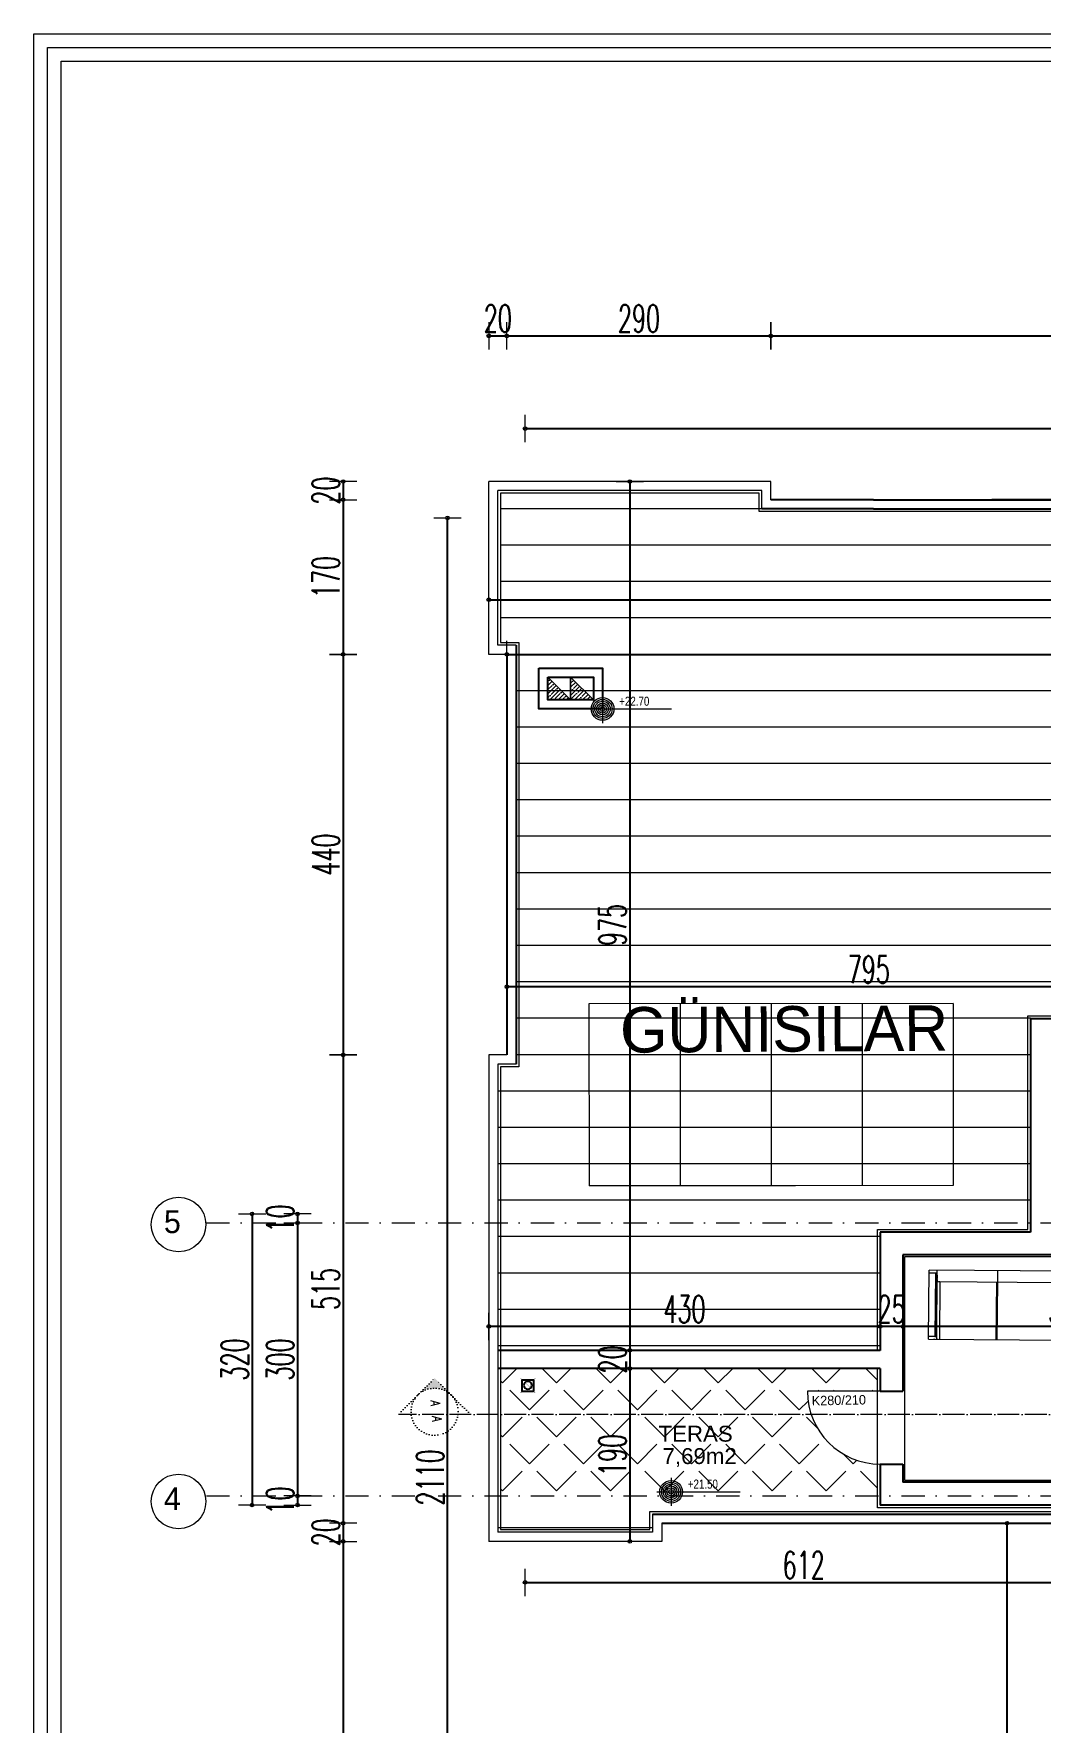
# Model space of a CAD drawing. Header units: millimetres. Extents: x -16104 to 67872, y -88009 to 12107.
# Drawn here: x 31918 to 33023, y 10251 to 12107 of the extents above; entities that cross this region are included whole.
import ezdxf
from ezdxf.enums import TextEntityAlignment as Align

# ---------------------------------------------------------------- set-up
doc = ezdxf.new("R2010")
doc.units = ezdxf.units.MM
for name, pattern in [('ACAD_ISO04W100', [30, 24, -3, 0, -3]), ('ACAD_ISO07W100', [3, 0, -3]), ('DASHDOTX2', [50.8, 25.4, -12.7, 0, -12.7])]:
    doc.linetypes.add(name, pattern=pattern)
doc.layers.get('0').update_dxf_attribs({"color": 241})
for name, color, linetype, lineweight in [('AKS', 1, 'ACAD_ISO07W100', 5), ('akslar', 144, 'Continuous', 20), ('baca', 46, 'Continuous', 5), ('bacas', 11, 'Continuous', 5), ('balkon', 6, 'Continuous', 5), ('c05', 32, 'Continuous', 13), ('duvar', 123, 'Continuous', 25), ('emsal&kolon', 1, 'Continuous', 5), ('kapı', 3, 'Continuous', 5), ('KOTLAR', 5, 'Continuous', 20), ('merdiven', 4, 'Continuous', 25), ('OLCU', 54, 'Continuous', 13), ('pencere', 5, 'Continuous', 5), ('POZ', 36, 'Continuous', 18), ('ROL_CEPHE', 1, 'Continuous', 0), ('SıVA', 40, 'Continuous', 9), ('tefriş', 30, 'Continuous', 5), ('YAZI', 22, 'Continuous', 18), ('ÖLÇÜ', 252, 'Continuous', 20)]:
    doc.layers.add(name, color=color, linetype=linetype, lineweight=lineweight)
doc.styles.add('DIM', font='Txttw.shx', dxfattribs={"width": 0.6})
doc.styles.add('DIMENSIONS', font='simplex', dxfattribs={"width": 0.8})
doc.styles.add('M2', font='stylu.ttf', dxfattribs={"height": 10})
doc.styles.add('TSIMPLEX', font='tsimplex', dxfattribs={"width": 0.8})
doc.dimstyles.new('50', dxfattribs={"dimscale": 0, "dimtxt": 30, "dimasz": 1, "dimexe": 0, "dimexo": 2, "dimgap": 4, "dimtad": 1, "dimdec": 0, "dimzin": 0, "dimdsep": 46, "dimtxsty": 'DIM', "dimblk1": 'DOT', "dimblk2": 'DOT', "dimsah": 1, "dimcen": 1.5, "dimdle": 3, "dimse1": 1, "dimse2": 1, "dimclrd": 256, "dimclre": 9, "dimclrt": 256, "dimadec": 0, "dimazin": 0, "dimtfac": 0.24, "dimtdec": 0, "dimtix": 1, "dimtmove": 2, "dimatfit": 3, "dimldrblk": 'DOT', "dimfxl": 0, "dimtolj": 1, "dimtzin": 15, "dimarcsym": 0})

# ---------------------------------------------------------------- blocks, each defined once
blk = doc.blocks.new('DOT')
for p, q in [((-2, 0), (0, 0)), ((0, 15), (0, -15)), ((2, 0), (0, 0))]:
    blk.add_line(p, q)
blk.add_circle((0, 0), 2)
blk = doc.blocks.new('*D824')
at = {"layer": 'Defpoints', "color": 0, "transparency": 16777216}
for p in [(32727.5, 11775), (34537.5, 11775), (34537.5, 11740)]:
    blk.add_point(p, dxfattribs=at)
at = {"layer": 'OLCU', "lineweight": -2, "transparency": 16777216}
blk.add_line((32728.5, 11775), (34536.5, 11775), dxfattribs=at)
at = {"layer": 'OLCU', "lineweight": -2, "transparency": 16777216, "rotation": 180}
blk.add_blockref('DOT', (32727.5, 11775), dxfattribs=at)
at = {"layer": 'OLCU', "lineweight": -2, "transparency": 16777216}
blk.add_blockref('DOT', (34537.5, 11775), dxfattribs=at)
at = {"layer": 'OLCU', "transparency": 16777216, "insert": (33632.5, 11794), "char_height": 30, "attachment_point": 5, "style": 'DIM'}
blk.add_mtext('\\A1;1810', dxfattribs=at)
blk = doc.blocks.new('*D830')
at = {"layer": 'Defpoints', "color": 0, "transparency": 16777216}
for p in [(32307.5, 10984.7), (32257.5, 10470), (32292.5, 10470)]:
    blk.add_point(p, dxfattribs=at)
at = {"layer": 'OLCU', "lineweight": -2, "transparency": 16777216}
blk.add_line((32257.5, 10983.7), (32257.5, 10471), dxfattribs=at)
for p, rotation in [((32257.5, 10984.7), 90), ((32257.5, 10470), 270)]:
    blk.add_blockref('DOT', p, dxfattribs=dict(at, rotation=rotation))
at = {"layer": 'OLCU', "transparency": 16777216, "insert": (32238.5, 10727.4), "char_height": 30, "attachment_point": 5, "rotation": 90, "style": 'DIM'}
blk.add_mtext('\\A1;515', dxfattribs=at)
blk = doc.blocks.new('*D831')
at = {"layer": 'Defpoints', "color": 0, "transparency": 16777216}
for p in [(32357.5, 10450), (32257.5, 9615.5), (32292.5, 9615.5)]:
    blk.add_point(p, dxfattribs=at)
at = {"layer": 'OLCU', "lineweight": -2, "transparency": 16777216}
blk.add_line((32257.5, 10449), (32257.5, 9616.5), dxfattribs=at)
for p, rotation in [((32257.5, 10450), 90), ((32257.5, 9615.5), 270)]:
    blk.add_blockref('DOT', p, dxfattribs=dict(at, rotation=rotation))
at = {"layer": 'OLCU', "transparency": 16777216, "insert": (32238.5, 10032.8), "char_height": 30, "attachment_point": 5, "rotation": 90, "style": 'DIM'}
blk.add_mtext('\\A1;835', dxfattribs=at)
blk = doc.blocks.new('*D832')
at = {"layer": 'Defpoints', "color": 0, "transparency": 16777216}
for p in [(32207.5, 10800), (32207.5, 10500), (32207.5, 10500)]:
    blk.add_point(p, dxfattribs=at)
at = {"layer": 'OLCU', "lineweight": -2, "transparency": 16777216}
blk.add_line((32207.5, 10799), (32207.5, 10501), dxfattribs=at)
for p, rotation in [((32207.5, 10800), 90), ((32207.5, 10500), 270)]:
    blk.add_blockref('DOT', p, dxfattribs=dict(at, rotation=rotation))
at = {"layer": 'OLCU', "transparency": 16777216, "insert": (32188.5, 10650), "char_height": 30, "attachment_point": 5, "rotation": 90, "style": 'DIM'}
blk.add_mtext('\\A1;300', dxfattribs=at)
blk = doc.blocks.new('*D833')
at = {"layer": 'Defpoints', "color": 0, "transparency": 16777216}
for p in [(32207.5, 10490), (32257.5, 10500), (32257.5, 10490)]:
    blk.add_point(p, dxfattribs=at)
at = {"layer": 'OLCU', "lineweight": -2, "transparency": 16777216}
for p, q in [((32207.5, 10501), (32207.5, 10502)), ((32207.5, 10500), (32207.5, 10490)), ((32207.5, 10489), (32207.5, 10488))]:
    blk.add_line(p, q, dxfattribs=at)
for p, rotation in [((32207.5, 10500), 270), ((32207.5, 10490), 90)]:
    blk.add_blockref('DOT', p, dxfattribs=dict(at, rotation=rotation))
at = {"layer": 'OLCU', "transparency": 16777216, "insert": (32188.5, 10495), "char_height": 30, "attachment_point": 5, "rotation": 90, "style": 'DIM'}
blk.add_mtext('\\A1;10', dxfattribs=at)
blk = doc.blocks.new('*D834')
at = {"layer": 'Defpoints', "color": 0, "transparency": 16777216}
for p in [(32192.5, 10810), (32157.5, 10490), (32192.5, 10490)]:
    blk.add_point(p, dxfattribs=at)
at = {"layer": 'OLCU', "lineweight": -2, "transparency": 16777216}
blk.add_line((32157.5, 10809), (32157.5, 10491), dxfattribs=at)
for p, rotation in [((32157.5, 10810), 90), ((32157.5, 10490), 270)]:
    blk.add_blockref('DOT', p, dxfattribs=dict(at, rotation=rotation))
at = {"layer": 'OLCU', "transparency": 16777216, "insert": (32138.5, 10650), "char_height": 30, "attachment_point": 5, "rotation": 90, "style": 'DIM'}
blk.add_mtext('\\A1;320', dxfattribs=at)
blk = doc.blocks.new('*D849')
at = {"layer": 'Defpoints', "color": 0, "transparency": 16777216}
for p in [(32357.5, 11425), (32257.5, 10984.7), (32357.5, 10984.7)]:
    blk.add_point(p, dxfattribs=at)
at = {"layer": 'OLCU', "lineweight": -2, "transparency": 16777216}
blk.add_line((32257.5, 11424), (32257.5, 10985.7), dxfattribs=at)
for p, rotation in [((32257.5, 11425), 90), ((32257.5, 10984.7), 270)]:
    blk.add_blockref('DOT', p, dxfattribs=dict(at, rotation=rotation))
at = {"layer": 'OLCU', "transparency": 16777216, "insert": (32238.5, 11204.9), "char_height": 30, "attachment_point": 5, "rotation": 90, "style": 'DIM'}
blk.add_mtext('\\A1;440', dxfattribs=at)
blk = doc.blocks.new('*D850')
at = {"layer": 'Defpoints', "color": 0, "transparency": 16777216}
for p in [(32357.5, 11595), (32257.5, 11425), (32357.5, 11425)]:
    blk.add_point(p, dxfattribs=at)
at = {"layer": 'OLCU', "lineweight": -2, "transparency": 16777216}
blk.add_line((32257.5, 11594), (32257.5, 11426), dxfattribs=at)
for p, rotation in [((32257.5, 11595), 90), ((32257.5, 11425), 270)]:
    blk.add_blockref('DOT', p, dxfattribs=dict(at, rotation=rotation))
at = {"layer": 'OLCU', "transparency": 16777216, "insert": (32238.5, 11510), "char_height": 30, "attachment_point": 5, "rotation": 90, "style": 'DIM'}
blk.add_mtext('\\A1;170', dxfattribs=at)
blk = doc.blocks.new('*D851')
at = {"layer": 'Defpoints', "color": 0, "transparency": 16777216}
for p in [(32357.5, 11615), (32257.5, 11595), (32357.5, 11595)]:
    blk.add_point(p, dxfattribs=at)
at = {"layer": 'OLCU', "lineweight": -2, "transparency": 16777216}
for p, q in [((32257.5, 11616), (32257.5, 11617)), ((32257.5, 11615), (32257.5, 11595)), ((32257.5, 11594), (32257.5, 11593))]:
    blk.add_line(p, q, dxfattribs=at)
for p, rotation in [((32257.5, 11615), 270), ((32257.5, 11595), 90)]:
    blk.add_blockref('DOT', p, dxfattribs=dict(at, rotation=rotation))
at = {"layer": 'OLCU', "transparency": 16777216, "insert": (32238.5, 11605), "char_height": 30, "attachment_point": 5, "rotation": 90, "style": 'DIM'}
blk.add_mtext('\\A1;20', dxfattribs=at)
blk = doc.blocks.new('*D852')
at = {"layer": 'Defpoints', "color": 0, "transparency": 16777216}
for p in [(32257.5, 10470), (32257.5, 10450), (32257.5, 10450)]:
    blk.add_point(p, dxfattribs=at)
at = {"layer": 'OLCU', "lineweight": -2, "transparency": 16777216}
for p, q in [((32257.5, 10471), (32257.5, 10472)), ((32257.5, 10470), (32257.5, 10450)), ((32257.5, 10449), (32257.5, 10448))]:
    blk.add_line(p, q, dxfattribs=at)
for p, rotation in [((32257.5, 10470), 270), ((32257.5, 10450), 90)]:
    blk.add_blockref('DOT', p, dxfattribs=dict(at, rotation=rotation))
at = {"layer": 'OLCU', "transparency": 16777216, "insert": (32238.5, 10460), "char_height": 30, "attachment_point": 5, "rotation": 90, "style": 'DIM'}
blk.add_mtext('\\A1;20', dxfattribs=at)
blk = doc.blocks.new('*D858')
at = {"layer": 'Defpoints', "color": 0, "transparency": 16777216}
for p in [(32437.5, 11775), (32417.5, 11675), (32437.5, 11675)]:
    blk.add_point(p, dxfattribs=at)
at = {"layer": 'OLCU', "lineweight": -2, "transparency": 16777216}
for p, q in [((32416.5, 11775), (32415.5, 11775)), ((32417.5, 11775), (32437.5, 11775)), ((32438.5, 11775), (32439.5, 11775))]:
    blk.add_line(p, q, dxfattribs=at)
blk.add_blockref('DOT', (32417.5, 11775), dxfattribs=at)
at = {"layer": 'OLCU', "lineweight": -2, "transparency": 16777216, "rotation": 180}
blk.add_blockref('DOT', (32437.5, 11775), dxfattribs=at)
at = {"layer": 'OLCU', "transparency": 16777216, "insert": (32427.5, 11794), "char_height": 30, "attachment_point": 5, "style": 'DIM'}
blk.add_mtext('\\A1;20', dxfattribs=at)
blk = doc.blocks.new('*D859')
at = {"layer": 'Defpoints', "color": 0, "transparency": 16777216}
for p in [(32727.5, 11775), (32437.5, 11675), (32727.5, 11675)]:
    blk.add_point(p, dxfattribs=at)
at = {"layer": 'OLCU', "lineweight": -2, "transparency": 16777216}
blk.add_line((32438.5, 11775), (32726.5, 11775), dxfattribs=at)
at = {"layer": 'OLCU', "lineweight": -2, "transparency": 16777216, "rotation": 180}
blk.add_blockref('DOT', (32437.5, 11775), dxfattribs=at)
at = {"layer": 'OLCU', "lineweight": -2, "transparency": 16777216}
blk.add_blockref('DOT', (32727.5, 11775), dxfattribs=at)
at = {"layer": 'OLCU', "transparency": 16777216, "insert": (32582.5, 11794), "char_height": 30, "attachment_point": 5, "style": 'DIM'}
blk.add_mtext('\\A1;290', dxfattribs=at)
blk = doc.blocks.new('*D862')
at = {"layer": 'Defpoints', "color": 0, "transparency": 16777216}
for p in [(32257.5, 10810), (32207.5, 10800), (32257.5, 10800)]:
    blk.add_point(p, dxfattribs=at)
at = {"layer": 'OLCU', "lineweight": -2, "transparency": 16777216}
for p, q in [((32207.5, 10811), (32207.5, 10812)), ((32207.5, 10810), (32207.5, 10800)), ((32207.5, 10799), (32207.5, 10798))]:
    blk.add_line(p, q, dxfattribs=at)
for p, rotation in [((32207.5, 10810), 270), ((32207.5, 10800), 90)]:
    blk.add_blockref('DOT', p, dxfattribs=dict(at, rotation=rotation))
at = {"layer": 'OLCU', "transparency": 16777216, "insert": (32188.5, 10805), "char_height": 30, "attachment_point": 5, "rotation": 90, "style": 'DIM'}
blk.add_mtext('\\A1;10', dxfattribs=at)
blk = doc.blocks.new('*D870')
at = {"layer": 'Defpoints', "color": 0, "transparency": 16777216}
for p in [(32437.5, 11059.7), (32437.5, 11059.7), (33232.5, 11059.7)]:
    blk.add_point(p, dxfattribs=at)
at = {"layer": 'OLCU', "lineweight": -2, "transparency": 16777216}
blk.add_line((33231.5, 11059.7), (32438.5, 11059.7), dxfattribs=at)
at = {"layer": 'OLCU', "lineweight": -2, "transparency": 16777216, "rotation": 180}
blk.add_blockref('DOT', (32437.5, 11059.7), dxfattribs=at)
at = {"layer": 'OLCU', "lineweight": -2, "transparency": 16777216}
blk.add_blockref('DOT', (33232.5, 11059.7), dxfattribs=at)
at = {"layer": 'OLCU', "transparency": 16777216, "insert": (32835, 11078.7), "char_height": 30, "attachment_point": 5, "style": 'DIM'}
blk.add_mtext('\\A1;795', dxfattribs=at)
blk = doc.blocks.new('*D872')
at = {"layer": 'Defpoints', "color": 0, "transparency": 16777216}
for p in [(33878, 11485), (33878, 11485), (32417.5, 11425)]:
    blk.add_point(p, dxfattribs=at)
at = {"layer": 'OLCU', "lineweight": -2, "transparency": 16777216}
blk.add_line((32418.5, 11485), (33877, 11485), dxfattribs=at)
at = {"layer": 'OLCU', "lineweight": -2, "transparency": 16777216, "rotation": 180}
blk.add_blockref('DOT', (32417.5, 11485), dxfattribs=at)
at = {"layer": 'OLCU', "lineweight": -2, "transparency": 16777216}
blk.add_blockref('DOT', (33878, 11485), dxfattribs=at)
at = {"layer": 'OLCU', "transparency": 16777216, "insert": (33147.7, 11504), "char_height": 30, "attachment_point": 5, "style": 'DIM'}
blk.add_mtext('\\A1;1461', dxfattribs=at)
blk = doc.blocks.new('*D439')
at = {"layer": 'Defpoints', "color": 0, "transparency": 16777216}
for p in [(32457.5, 11673.2), (34807.5, 11673.2), (34807.5, 11673.2)]:
    blk.add_point(p, dxfattribs=at)
at = {"layer": 'OLCU', "lineweight": -2, "transparency": 16777216}
blk.add_line((32458.5, 11673.2), (34806.5, 11673.2), dxfattribs=at)
at = {"layer": 'OLCU', "lineweight": -2, "transparency": 16777216, "rotation": 180}
blk.add_blockref('DOT', (32457.5, 11673.2), dxfattribs=at)
at = {"layer": 'OLCU', "lineweight": -2, "transparency": 16777216}
blk.add_blockref('DOT', (34807.5, 11673.2), dxfattribs=at)
at = {"layer": 'OLCU', "transparency": 16777216, "insert": (33632.5, 11692.2), "char_height": 30, "attachment_point": 5, "style": 'DIM'}
blk.add_mtext('\\A1;2350', dxfattribs=at)
blk = doc.blocks.new('*D440')
at = {"layer": 'Defpoints', "color": 0, "transparency": 16777216}
for p in [(32372.2, 11575), (32372.2, 11575), (32372.2, 9465.5)]:
    blk.add_point(p, dxfattribs=at)
at = {"layer": 'OLCU', "lineweight": -2, "transparency": 16777216}
blk.add_line((32372.2, 9466.5), (32372.2, 11574), dxfattribs=at)
for p, rotation in [((32372.2, 11575), 90), ((32372.2, 9465.5), 270)]:
    blk.add_blockref('DOT', p, dxfattribs=dict(at, rotation=rotation))
at = {"layer": 'OLCU', "transparency": 16777216, "insert": (32353.2, 10520.3), "char_height": 30, "attachment_point": 5, "rotation": 90, "style": 'DIM'}
blk.add_mtext('\\A1;2110', dxfattribs=at)
blk = doc.blocks.new('*D922')
at = {"layer": 'Defpoints', "color": 0, "transparency": 16777216}
for p in [(32872.5, 10686.3), (32872.5, 10686.3), (33237.5, 10686.3)]:
    blk.add_point(p, dxfattribs=at)
at = {"layer": 'OLCU', "lineweight": -2, "transparency": 16777216}
blk.add_line((33236.5, 10686.3), (32873.5, 10686.3), dxfattribs=at)
at = {"layer": 'OLCU', "lineweight": -2, "transparency": 16777216, "rotation": 180}
blk.add_blockref('DOT', (32872.5, 10686.3), dxfattribs=at)
at = {"layer": 'OLCU', "lineweight": -2, "transparency": 16777216}
blk.add_blockref('DOT', (33237.5, 10686.3), dxfattribs=at)
at = {"layer": 'OLCU', "transparency": 16777216, "insert": (33055, 10705.3), "char_height": 30, "attachment_point": 5, "style": 'DIM'}
blk.add_mtext('\\A1;365', dxfattribs=at)
blk = doc.blocks.new('*D923')
at = {"layer": 'Defpoints', "color": 0, "transparency": 16777216}
for p in [(32847.5, 10686.3), (32847.5, 10686.3), (32872.5, 10686.3)]:
    blk.add_point(p, dxfattribs=at)
at = {"layer": 'OLCU', "lineweight": -2, "transparency": 16777216}
for p, q in [((32846.5, 10686.3), (32845.5, 10686.3)), ((32872.5, 10686.3), (32847.5, 10686.3)), ((32873.5, 10686.3), (32874.5, 10686.3))]:
    blk.add_line(p, q, dxfattribs=at)
blk.add_blockref('DOT', (32847.5, 10686.3), dxfattribs=at)
at = {"layer": 'OLCU', "lineweight": -2, "transparency": 16777216, "rotation": 180}
blk.add_blockref('DOT', (32872.5, 10686.3), dxfattribs=at)
at = {"layer": 'OLCU', "transparency": 16777216, "insert": (32860, 10705.3), "char_height": 30, "attachment_point": 5, "style": 'DIM'}
blk.add_mtext('\\A1;25', dxfattribs=at)
blk = doc.blocks.new('NEWBLOCK4')
at = {"layer": 'bacas'}
for p, q in [((-0.851, 0.589), (-0.851, 2.087)), ((-0.093, 2.087), (-0.851, 2.087)), ((-0.821, 2.087), (-0.821, 1.997)), ((-0.121, 1.997), (-0.121, 2.087)), ((-0.093, 2.087), (-0.093, 0.589)), ((-0.093, 1.997), (-0.851, 1.997)), ((-0.841, 1.997), (-0.838, 1.997)), ((-0.833, 1.997), (-0.831, 1.997)), ((-0.821, 2.017), (-0.121, 2.017)), ((-0.121, 2.012), (-0.821, 2.012)), ((-0.796, 1.997), (-0.793, 1.997)), ((-0.788, 1.997), (-0.786, 1.997)), ((-0.781, 1.997), (-0.778, 1.997)), ((-0.773, 1.997), (-0.771, 1.997)), ((-0.768, 1.997), (-0.763, 1.997)), ((-0.761, 1.997), (-0.758, 1.997)), ((-0.756, 1.997), (-0.753, 1.997)), ((-0.751, 1.997), (-0.748, 1.997)), ((-0.746, 1.997), (-0.743, 1.997)), ((-0.741, 1.997), (-0.738, 1.997)), ((-0.736, 1.997), (-0.733, 1.997)), ((-0.731, 1.997), (-0.728, 1.997)), ((-0.726, 1.997), (-0.726, 0.679)), ((-0.726, 1.997), (-0.726, 1.994)), ((-0.726, 1.982), (-0.726, 1.967)), ((-0.726, 1.967), (-0.093, 1.967)), ((-0.121, 2.027), (-0.121, 2.034)), ((-0.121, 2.017), (-0.121, 2.002)), ((-0.121, 2.014), (-0.121, 2.012)), ((-0.093, 2.034), (-0.093, 2.014)), ((-0.093, 2.002), (-0.093, 1.982)), ((-0.093, 1.994), (-0.093, 1.997)), ((-0.851, 1.337), (-0.093, 1.337)), ((-0.093, 1.343), (-0.726, 1.343)), ((-0.093, 1.332), (-0.726, 1.332)), ((-0.093, 0.679), (-0.851, 0.679)), ((-0.093, 0.589), (-0.851, 0.589)), ((-0.841, 0.679), (-0.838, 0.679)), ((-0.833, 0.679), (-0.831, 0.679)), ((-0.821, 0.589), (-0.821, 0.679)), ((-0.121, 0.664), (-0.821, 0.664)), ((-0.821, 0.659), (-0.121, 0.659)), ((-0.796, 0.679), (-0.793, 0.679)), ((-0.788, 0.679), (-0.786, 0.679)), ((-0.781, 0.679), (-0.778, 0.679)), ((-0.773, 0.679), (-0.771, 0.679)), ((-0.768, 0.679), (-0.763, 0.679)), ((-0.761, 0.679), (-0.758, 0.679)), ((-0.756, 0.679), (-0.753, 0.679)), ((-0.751, 0.679), (-0.748, 0.679)), ((-0.746, 0.679), (-0.743, 0.679)), ((-0.741, 0.679), (-0.738, 0.679)), ((-0.736, 0.679), (-0.733, 0.679)), ((-0.731, 0.679), (-0.728, 0.679)), ((-0.726, 0.694), (-0.726, 0.709)), ((-0.726, 0.709), (-0.093, 0.709)), ((-0.726, 0.679), (-0.726, 0.682)), ((-0.121, 0.679), (-0.121, 0.589)), ((-0.121, 0.659), (-0.121, 0.674)), ((-0.121, 0.662), (-0.121, 0.664)), ((-0.121, 0.649), (-0.121, 0.642)), ((-0.093, 0.674), (-0.093, 0.694)), ((-0.093, 0.682), (-0.093, 0.679)), ((-0.093, 0.642), (-0.093, 0.662))]:
    blk.add_line(p, q, dxfattribs=at)
blk = doc.blocks.new('*D956')
at = {"layer": 'Defpoints', "color": 0, "transparency": 16777216}
for p in [(32572.5, 11615), (32572.5, 10640), (32572.5, 10640)]:
    blk.add_point(p, dxfattribs=at)
at = {"layer": 'OLCU', "lineweight": -2, "transparency": 16777216}
blk.add_line((32572.5, 11614), (32572.5, 10641), dxfattribs=at)
for p, rotation in [((32572.5, 11615), 90), ((32572.5, 10640), 270)]:
    blk.add_blockref('DOT', p, dxfattribs=dict(at, rotation=rotation))
at = {"layer": 'OLCU', "transparency": 16777216, "insert": (32553.5, 11127.5), "char_height": 30, "attachment_point": 5, "rotation": 90, "style": 'DIM'}
blk.add_mtext('\\A1;975', dxfattribs=at)
blk = doc.blocks.new('*D957')
at = {"layer": 'Defpoints', "color": 0, "transparency": 16777216}
for p in [(32572.5, 10660), (32572.5, 10640), (32572.5, 10640)]:
    blk.add_point(p, dxfattribs=at)
at = {"layer": 'OLCU', "lineweight": -2, "transparency": 16777216}
for p, q in [((32572.5, 10661), (32572.5, 10662)), ((32572.5, 10660), (32572.5, 10640)), ((32572.5, 10639), (32572.5, 10638))]:
    blk.add_line(p, q, dxfattribs=at)
for p, rotation in [((32572.5, 10660), 270), ((32572.5, 10640), 90)]:
    blk.add_blockref('DOT', p, dxfattribs=dict(at, rotation=rotation))
at = {"layer": 'OLCU', "transparency": 16777216, "insert": (32553.5, 10650), "char_height": 30, "attachment_point": 5, "rotation": 90, "style": 'DIM'}
blk.add_mtext('\\A1;20', dxfattribs=at)
blk = doc.blocks.new('*D958')
at = {"layer": 'Defpoints', "color": 0, "transparency": 16777216}
for p in [(32572.5, 10640), (32572.5, 10450), (32572.5, 10450)]:
    blk.add_point(p, dxfattribs=at)
at = {"layer": 'OLCU', "lineweight": -2, "transparency": 16777216}
blk.add_line((32572.5, 10639), (32572.5, 10451), dxfattribs=at)
for p, rotation in [((32572.5, 10640), 90), ((32572.5, 10450), 270)]:
    blk.add_blockref('DOT', p, dxfattribs=dict(at, rotation=rotation))
at = {"layer": 'OLCU', "transparency": 16777216, "insert": (32553.5, 10545), "char_height": 30, "attachment_point": 5, "rotation": 90, "style": 'DIM'}
blk.add_mtext('\\A1;190', dxfattribs=at)
blk = doc.blocks.new('*D959')
at = {"layer": 'Defpoints', "color": 0, "transparency": 16777216}
for p in [(32417.5, 10686.3), (32417.5, 10686.3), (32847.5, 10686.3)]:
    blk.add_point(p, dxfattribs=at)
at = {"layer": 'OLCU', "lineweight": -2, "transparency": 16777216}
blk.add_line((32846.5, 10686.3), (32418.5, 10686.3), dxfattribs=at)
at = {"layer": 'OLCU', "lineweight": -2, "transparency": 16777216, "rotation": 180}
blk.add_blockref('DOT', (32417.5, 10686.3), dxfattribs=at)
at = {"layer": 'OLCU', "lineweight": -2, "transparency": 16777216}
blk.add_blockref('DOT', (32847.5, 10686.3), dxfattribs=at)
at = {"layer": 'OLCU', "transparency": 16777216, "insert": (32632.5, 10705.3), "char_height": 30, "attachment_point": 5, "style": 'DIM'}
blk.add_mtext('\\A1;430', dxfattribs=at)
blk = doc.blocks.new('Kot')
at = {"layer": 'KOTLAR'}
for p, q in [((-0.155, 0), (0.759, 0)), ((0, 0.155), (0, -0.155))]:
    blk.add_line(p, q, dxfattribs=at)
for radius in [0.125, 0.105, 0.085, 0.065, 0.045, 0.045, 0.025]:
    blk.add_circle((0, 0), radius, dxfattribs=at)
at = {"layer": 'YAZI', "style": 'TSIMPLEX', "width": 0.8}
blk.add_attdef('KOTH', (0.184, 0.035), '', height=0.1, dxfattribs=at)
blk = doc.blocks.new('*D502')
at = {"layer": 'Defpoints', "color": 0, "transparency": 16777216}
for p in [(32437.5, 11425), (33878, 11425), (33878, 11425)]:
    blk.add_point(p, dxfattribs=at)
at = {"layer": 'OLCU', "lineweight": -2, "transparency": 16777216}
blk.add_line((32438.5, 11425), (33877, 11425), dxfattribs=at)
at = {"layer": 'OLCU', "lineweight": -2, "transparency": 16777216, "rotation": 180}
blk.add_blockref('DOT', (32437.5, 11425), dxfattribs=at)
at = {"layer": 'OLCU', "lineweight": -2, "transparency": 16777216}
blk.add_blockref('DOT', (33878, 11425), dxfattribs=at)
at = {"layer": 'OLCU', "transparency": 16777216, "insert": (33157.7, 11444), "char_height": 30, "attachment_point": 5, "style": 'DIM'}
blk.add_mtext('\\A1;1441', dxfattribs=at)
blk = doc.blocks.new('A$C412C2498')
at = {"color": 5, "const_width": 0.6}
for points in [[(3.6, 24.3), (0.2, 27)], [(3.6, 3), (0.2, 0.2)], [(23.8, 24.3), (27.3, 27)], [(23.8, 3), (27.3, 0.2)]]:
    blk.add_lwpolyline(points, dxfattribs=at)
at = {"color": 5}
blk.add_lwpolyline([(23.8, 24.3), (3.6, 24.3), (3.6, 3), (23.8, 3)], close=True, dxfattribs=at)
at = {"const_width": 0.1}
for points in [[(6.7, 12.2), (14.6, 20.2)], [(6.8, 14.5), (12.4, 20.1)], [(7.1, 10.4), (16.4, 19.7)], [(7.9, 9.1), (17.8, 19)], [(8.8, 8), (18.9, 18.1)], [(10, 7.1), (19.8, 16.9)], [(11.3, 6.4), (20.4, 15.6)], [(13, 6), (20.8, 13.8)], [(14.8, 6.1), (20.8, 12.1)], [(17.4, 7), (19.8, 9.4)]]:
    blk.add_lwpolyline(points, dxfattribs=at)
blk.add_circle((13.7, 13.1), 7.12)
blk = doc.blocks.new('A$C5E2C1EC0')
at = {"xscale": 0.6105719971092185, "yscale": 0.6105719971092185, "zscale": 0.6105719971092185}
blk.add_blockref('A$C412C2498', (0, 0), dxfattribs=at)
blk = doc.blocks.new('*D2431')
at = {"layer": 'Defpoints', "color": 0, "transparency": 16777216}
for p in [(32457.5, 10490), (33069.5, 10470), (33069.5, 10405)]:
    blk.add_point(p, dxfattribs=at)
at = {"layer": 'OLCU', "lineweight": -2, "transparency": 16777216}
blk.add_line((32458.5, 10405), (33068.5, 10405), dxfattribs=at)
at = {"layer": 'OLCU', "lineweight": -2, "transparency": 16777216, "rotation": 180}
blk.add_blockref('DOT', (32457.5, 10405), dxfattribs=at)
at = {"layer": 'OLCU', "lineweight": -2, "transparency": 16777216}
blk.add_blockref('DOT', (33069.5, 10405), dxfattribs=at)
at = {"layer": 'OLCU', "transparency": 16777216, "insert": (32763.5, 10424), "char_height": 30, "attachment_point": 5, "style": 'DIM'}
blk.add_mtext('\\A1;612', dxfattribs=at)
blk = doc.blocks.new('*D2429')
at = {"layer": 'Defpoints', "color": 0, "transparency": 16777216}
for p in [(32986.8, 10470), (33089.5, 10470), (33089.5, 9465.5)]:
    blk.add_point(p, dxfattribs=at)
at = {"layer": 'OLCU', "lineweight": -2, "transparency": 16777216}
blk.add_line((32986.8, 9466.5), (32986.8, 10469), dxfattribs=at)
for p, rotation in [((32986.8, 10470), 90), ((32986.8, 9465.5), 270)]:
    blk.add_blockref('DOT', p, dxfattribs=dict(at, rotation=rotation))
at = {"layer": 'OLCU', "transparency": 16777216, "insert": (32967.8, 9967.8), "char_height": 30, "attachment_point": 5, "rotation": 90, "style": 'DIM'}
blk.add_mtext('\\A1;1005', dxfattribs=at)

msp = doc.modelspace()

# ---------------------------------------------------------------- hatches: boundary and pattern name
at = {"layer": 'AKS'}
msp.add_hatch(color=1, dxfattribs=at).paths.add_polyline_path([(32376.3, 10611), (32358, 10629.4), (32339.7, 10611, -0.198912), (32358, 10618.6, -0.198912)])
msp.add_hatch(color=1, dxfattribs=at).paths.add_polyline_path([(32376.3, 10611), (32358, 10629.4), (32339.7, 10611, -0.198912), (32358, 10618.6, -0.198912)])
at = {"layer": 'ÖLÇÜ'}
h = msp.add_hatch(dxfattribs=at)
h.set_pattern_fill('ANSI35,_O', color=256)
h.set_pattern_definition([(45, (-3603.393, 49445.853), (-4.49012806, 4.49012806), []), (45, (-3598.903, 49445.853), (-4.49012806, 4.49012806), [7.9375, -1.5875, 0, -1.5875])])
h.paths.add_polyline_path([(32482.5, 11400), (32482.5, 11375), (32507.5, 11375)])
h.paths.add_polyline_path([(32507.5, 11400), (32507.5, 11375), (32532.5, 11375)])
h = msp.add_hatch(dxfattribs=at)
h.set_pattern_fill('ANGLE,_O', color=256, scale=6, angle=45)
h.set_pattern_definition([(45, (-3603.393, 49445.853), (-29.634845, 29.634845), [30.48, -11.43]), (135, (-3603.393, 49445.853), (-29.634845, -29.634845), [30.48, -11.43])])
h.paths.add_polyline_path([(32844.5, 10640), (32430.5, 10640), (32430.5, 10589.4), (32771.7, 10589.4, -0.081875), (32767.5, 10615), (32844.5, 10615)])
h.paths.add_polyline_path([(32844.5, 10535.1, -0.311122), (32771.7, 10589.4), (32430.5, 10589.4), (32430.5, 10500), (32844.5, 10500)])
h.paths.add_polyline_path([(32531, 10628), (32531, 10672.1), (32576, 10672.1), (32576, 10628)], flags=9)
h.paths.add_polyline_path([(32531, 10516.1), (32531, 10574), (32576, 10574), (32576, 10516.1)], flags=24)
h.paths.add_polyline_path([(32604, 10557.2), (32691.9, 10557.2), (32691.9, 10527.4), (32604, 10527.4)], flags=24)
h.paths.add_polyline_path([(32601.5, 10581.8), (32689.9, 10581.8), (32689.9, 10555), (32601.5, 10555)], flags=24)

# ---------------------------------------------------------------- linework, layer by layer
at = {"layer": 'AKS', "color": 1, "linetype": 'ACAD_ISO07W100'}
for p, q in [((32321.3, 10592.7), (32358, 10629.4)), ((32397.6, 10589.7), (32361, 10626.4))]:
    msp.add_line(p, q, dxfattribs=at)
at = {"layer": 'AKS', "color": 1, "linetype": 'ACAD_ISO04W100'}
msp.add_line((34926.7, 10589.4), (32318.3, 10589.4), dxfattribs=at)
at = {"layer": 'AKS', "linetype": 'ByBlock'}
for centre in [(32076.8, 10798.3), (32076.8, 10493.9)]:
    msp.add_circle(centre, 30, dxfattribs=at)
at = {"layer": 'AKS', "color": 1, "linetype": 'ACAD_ISO07W100'}
msp.add_circle((32358, 10592.7), 25.9, dxfattribs=at)
at = {"layer": 'akslar', "linetype": 'DASHDOTX2'}
for p, q in [((32107.5, 10800), (34640, 10800)), ((32107.5, 10500), (35157.5, 10500))]:
    msp.add_line(p, q, dxfattribs=at)
at = {"layer": 'baca'}
for points in [[(32482.5, 11400), (32507.5, 11400), (32507.5, 11375), (32482.5, 11375), (32482.5, 11400), (32507.5, 11375)], [(32507.5, 11400), (32532.5, 11400), (32532.5, 11375), (32507.5, 11375), (32507.5, 11400), (32532.5, 11375)]]:
    msp.add_lwpolyline(points, dxfattribs=at)
at = {"layer": 'balkon'}
for p, q in [((32417.5, 11425), (32417.5, 11615)), ((32727.5, 11615), (32417.5, 11615)), ((32427.5, 11435), (32427.5, 11605)), ((32717.5, 11605), (32427.5, 11605)), ((32717.5, 11585), (32717.5, 11605)), ((32727.5, 11595), (32727.5, 11615)), ((32447.5, 11435), (32427.5, 11435)), ((32437.5, 11425), (32417.5, 11425)), ((32417.5, 10984.7), (32417.5, 10450)), ((32437.5, 10984.7), (32417.5, 10984.7)), ((32427.5, 10974.7), (32427.5, 10460)), ((32447.5, 10974.7), (32427.5, 10974.7)), ((32597.5, 10480), (32597.5, 10460)), ((32607.5, 10470), (32607.5, 10450)), ((32607.5, 10450), (32417.5, 10450)), ((32597.5, 10460), (32427.5, 10460))]:
    msp.add_line(p, q, dxfattribs=at)
at = {"layer": 'c05'}
for points in [[(35448, 8939.6), (35448, 8729.3), (31917.8, 8729.3), (31917.8, 12107.1), (35448, 12107.1), (35448, 10251)], [(35433, 8939.6), (35433, 8744.3), (31932.8, 8744.3), (31932.8, 12092.1), (35433, 12092.1), (35433, 10251)], [(35418, 8939.6), (35418, 8759.3), (31947.8, 8759.3), (31947.8, 12077.1), (35418, 12077.1), (35418, 10251)]]:
    msp.add_lwpolyline(points, dxfattribs=at)
at = {"layer": 'duvar'}
for p, q in [((32840, 11585), (32717.5, 11585)), ((32840, 11595), (32727.5, 11595)), ((32840, 11595), (34425, 11595)), ((32840, 11585), (34425, 11585)), ((33122.5, 11595), (32970, 11595)), ((32447.5, 11435), (32447.5, 11269.9)), ((32437.5, 11425), (32437.5, 11269.9)), ((32437.5, 11269.9), (32437.5, 11139.9)), ((32447.5, 11269.9), (32447.5, 11139.9)), ((32437.5, 11139.9), (32437.5, 10984.7)), ((32447.5, 11139.9), (32447.5, 10974.7)), ((33012.5, 11024.7), (33232.5, 11024.7)), ((32597.5, 10480), (32773.5, 10480)), ((32607.5, 10470), (32773.5, 10470)), ((32773.5, 10480), (32903.5, 10480)), ((32773.5, 10470), (32903.5, 10470)), ((32903.5, 10480), (33079.5, 10480)), ((32903.5, 10470), (33069.5, 10470))]:
    msp.add_line(p, q, dxfattribs=at)
msp.add_lwpolyline([(32472.5, 11410), (32542.5, 11410), (32542.5, 11365), (32472.5, 11365)], close=True, dxfattribs=at)
msp.add_lwpolyline([(32482.5, 11400), (32532.5, 11400), (32532.5, 11375), (32482.5, 11375), (32482.5, 11400)], dxfattribs=at)
at = {"layer": 'kapı'}
msp.add_line((32847.5, 10615), (32767.5, 10615), dxfattribs=at)
msp.add_arc((32847.5, 10615), 80, 180, 270, dxfattribs=at)
at = {"layer": 'merdiven'}
for p, q in [((33012.5, 11024.7), (33012.5, 10790)), ((33012.5, 10790), (32847.5, 10790)), ((32847.5, 10790), (32847.5, 10660)), ((32847.5, 10790), (32847.5, 10660)), ((33037.5, 10765), (32872.5, 10765)), ((32872.5, 10765), (32872.5, 10615)), ((32847.5, 10660), (32427.5, 10660)), ((32847.5, 10640), (32427.5, 10640)), ((32847.5, 10640), (32847.5, 10615)), ((32847.5, 10620), (32847.5, 10615)), ((32847.5, 10615), (32872.5, 10615)), ((32847.5, 10535), (32847.5, 10490)), ((32847.5, 10535), (32847.5, 10490)), ((32847.5, 10535), (32872.5, 10535)), ((32872.5, 10535), (32872.5, 10515)), ((33097.5, 10515), (32872.5, 10515)), ((33097.5, 10490), (32847.5, 10490))]:
    msp.add_line(p, q, dxfattribs=at)
at = {"layer": 'OLCU'}
msp.add_line((32903.5, 10470), (32903.5, 10470), dxfattribs=at)
at = {"layer": 'pencere'}
for p, q in [((32927.6, 11041.1), (32527.6, 11040.8)), ((32527.6, 11041), (32527.8, 10841)), ((32627.6, 11041.1), (32627.8, 10841.1)), ((32727.6, 11041.2), (32727.8, 10841.2)), ((32827.6, 11041.3), (32827.8, 10841.3)), ((32927.6, 11041.1), (32927.8, 10841.1)), ((32754.6, 10841), (32527.8, 10841)), ((32927.8, 10841.1), (32754.6, 10841))]:
    msp.add_line(p, q, dxfattribs=at)
at = {"layer": 'ROL_CEPHE'}
for p, q in [((33878, 11585), (32430.5, 11585)), ((33630, 11545), (32430.5, 11545)), ((33630, 11545), (32430.5, 11545)), ((33630, 11505), (32430.5, 11505)), ((33630, 11505), (32430.5, 11505)), ((33630, 11465), (32430.5, 11465)), ((33630, 11465), (32430.5, 11465)), ((33878, 11425), (32447.5, 11425)), ((33630, 11425), (32447.5, 11425)), ((32472.5, 11385), (32447.5, 11385)), ((33630, 11385), (32447.5, 11385)), ((33630, 11385), (32542.5, 11385)), ((33630, 11345), (32447.5, 11345)), ((33630, 11345), (32447.5, 11345)), ((33630, 11305), (32447.5, 11305)), ((33630, 11305), (32447.5, 11305)), ((33630, 11265), (32447.5, 11265)), ((33630, 11265), (32447.5, 11265)), ((33630, 11225), (32447.5, 11225)), ((33630, 11225), (32447.5, 11225)), ((33272.5, 11185), (32447.5, 11185)), ((33232.5, 11145), (32447.5, 11145)), ((33232.5, 11105), (32447.5, 11105)), ((33232.5, 11065), (32447.5, 11065)), ((33012.5, 11025), (32447.5, 11025)), ((33012.5, 10985), (32447.5, 10985)), ((33012.5, 10945), (32427.5, 10945)), ((33012.5, 10905), (32427.5, 10905)), ((33012.5, 10865), (32427.5, 10865)), ((33012.5, 10825), (32427.5, 10825)), ((32847.5, 10785), (32427.5, 10785)), ((32847.5, 10745), (32427.5, 10745)), ((32847.5, 10705), (32427.5, 10705)), ((32847.5, 10665), (32427.5, 10665)), ((32597.5, 10465), (32427.5, 10465))]:
    msp.add_line(p, q, dxfattribs=at)
at = {"layer": 'SıVA'}
for points in [[(34497.5, 10483), (34670.5, 10483), (34670.5, 10463), (34834.5, 10463), (34834.5, 10971.7), (34814.5, 10971.7), (34814.5, 11438), (34834.5, 11438), (34834.5, 11602), (34550.5, 11602), (34550.5, 11582), (32714.5, 11582), (32714.5, 11602), (32430.5, 11602), (32430.5, 11438), (32450.5, 11438), (32450.5, 10971.7), (32430.5, 10971.7), (32430.5, 10640)], [(32844.5, 10660), (32844.5, 10793), (33009.5, 10793), (33009.5, 11027.7), (33229.5, 11027.7), (33229.5, 11152.7), (33269.5, 11152.7), (33269.5, 11187.7), (33320.5, 11187.7), (33320.5, 11152.7), (33875, 11152.7), (33875, 11588), (33906, 11588), (33906, 11438), (34820.5, 11438), (34820.5, 11407), (34420.5, 11407), (34420.5, 10515)], [(32430.5, 10640), (32430.5, 10463), (32594.5, 10463), (32594.5, 10483), (33082.5, 10483), (33082.5, 9602.5), (33062.5, 9602.5), (33062.5, 9438.5), (33226.5, 9438.5), (33226.5, 9458.5), (34072.5, 9458.5), (34072.5, 9438.5), (34201.5, 9438.5), (34201.5, 9692.5), (34181.5, 9692.5), (34181.5, 10215.9)], [(33866.5, 10487), (32844.5, 10487), (32844.5, 10640)]]:
    msp.add_lwpolyline(points, dxfattribs=at)
msp.add_lwpolyline([(32874.5, 10763), (33039.5, 10763), (33039.5, 10997.7), (33230.5, 10997.7), (33230.5, 10758), (33235.5, 10758), (33235.5, 10542), (33230.5, 10542), (33230.5, 10517), (32874.5, 10517)], close=True, dxfattribs=at)

# ---------------------------------------------------------------- block references
at = {"ltscale": 50, "xscale": -1, "rotation": 180}
msp.add_blockref('A$C5E2C1EC0', (32452.1, 10629.6), dxfattribs=at)
at = {"layer": 'KOTLAR', "ltscale": 0.01, "xscale": 100, "yscale": 100, "zscale": 100}
for p, values in [((32542.5, 11365), {'KOTH': '+22.70'}), ((32617.8, 10504.5), {'KOTH': '+21.50'})]:
    msp.add_blockref('Kot', p, dxfattribs=at).add_auto_attribs(values)
at = {"layer": 'tefriş', "xscale": -99.99999999999761, "yscale": 100, "zscale": 100, "rotation": 89.5214883701798}
msp.add_blockref('NEWBLOCK4', (33109.2, 10661.4), dxfattribs=at)

# ---------------------------------------------------------------- texts
at = {"insert": (32922.3, 10988.7), "char_height": 50, "width": 660.655, "attachment_point": 9, "rotation": 0.3557}
msp.add_mtext('GÜNISILAR', dxfattribs=at)
at = {"layer": 'AKS', "color": 1, "style": 'DIMENSIONS', "width": 0.8}
for p in [(32359.1, 10601.8), (32360.7, 10584.5)]:
    msp.add_text('A', height=10.4, rotation=269.5779, dxfattribs=at).set_placement(p, align=Align.MIDDLE)
at = {"layer": 'AKS', "char_height": 25, "width": 35.659, "attachment_point": 1}
for s, insert in [('5', (32060.7, 10813.9)), ('4', (32060.7, 10509.5))]:
    msp.add_mtext(s, dxfattribs=dict(at, insert=insert))
at = {"layer": 'emsal&kolon', "char_height": 17.5, "width": 1076.841}
for s, insert, attachment_point in [('{\\fArial|b0|i0|c162|p34;TERAS}', (32685.5, 10559.4), 9), ('{\\fArial|b0|i0|c162|p34;7,69m2}', (32608.4, 10531.8), 7)]:
    msp.add_mtext(s, dxfattribs=dict(at, insert=insert, attachment_point=attachment_point))
at = {"layer": 'POZ', "style": 'M2', "flags": 4}
msp.add_attdef('K280/210', (32772.4, 10599.4), 'K1 80/210', height=10.4, rotation=1.1392, dxfattribs=at)

# ---------------------------------------------------------------- dimensions: what is measured, and where the dimension line sits
at = {"layer": 'OLCU'}
for base, p1, p2, picture, middle in [((32437.5, 11775), (32417.5, 11675), (32437.5, 11675), '*D858', (32427.5, 11794)), ((32727.5, 11775), (32437.5, 11675), (32727.5, 11675), '*D859', (32582.5, 11794)), ((34537.5, 11775), (32727.5, 11775), (34537.5, 11740), '*D824', (33632.5, 11794)), ((34807.5, 11673.2), (32457.5, 11673.2), (34807.5, 11673.2), '*D439', (33632.5, 11692.2)), ((33877.9827742, 11485.0446397), (32417.4827742, 11425.0446397), (33877.9827742, 11485.0446397), '*D872', (33147.7327742, 11504.0446397)), ((33877.9827742, 11425.0446397), (32437.4827742, 11425.0446397), (33877.9827742, 11425.0446397), '*D502', (33157.7327742, 11444.0446397)), ((32437.5, 11059.7), (33232.5, 11059.7), (32437.5, 11059.7), '*D870', (32835, 11078.7)), ((32417.5, 10686.3), (32847.5, 10686.3), (32417.5, 10686.3), '*D959', (32632.5, 10705.3)), ((32847.5, 10686.3), (32872.5, 10686.3), (32847.5, 10686.3), '*D923', (32860, 10705.3)), ((32872.5, 10686.3), (33237.5, 10686.3), (32872.5, 10686.3), '*D922', (33055, 10705.3)), ((33069.5, 10405), (32457.5, 10490), (33069.5, 10470), '*D2431', (32763.5, 10424))]:
    dim = msp.add_linear_dim(base=base, p1=p1, p2=p2, dimstyle='50', override={"dimscale": 1}, dxfattribs=at)
    dim.commit()
    dim.dimension.update_dxf_attribs({"geometry": picture, "text_midpoint": middle})
for base, p1, p2, picture, middle in [((32257.5, 11595), (32357.5, 11615), (32357.5, 11595), '*D851', (32238.5, 11605)), ((32572.5, 10640), (32572.5, 11615), (32572.5, 10640), '*D956', (32553.5, 11127.5)), ((32257.5, 11425), (32357.5, 11595), (32357.5, 11425), '*D850', (32238.5, 11510)), ((32257.5, 10984.7), (32357.5, 11425), (32357.5, 10984.7), '*D849', (32238.5, 11204.9)), ((32257.5, 10470), (32307.5, 10984.7), (32292.5, 10470), '*D830', (32238.5, 10727.4)), ((32207.5, 10800), (32257.5, 10810), (32257.5, 10800), '*D862', (32188.5, 10805)), ((32572.5, 10640), (32572.5, 10660), (32572.5, 10640), '*D957', (32553.5, 10650)), ((32572.5, 10450), (32572.5, 10640), (32572.5, 10450), '*D958', (32553.5, 10545)), ((32207.5, 10490), (32257.5, 10500), (32257.5, 10490), '*D833', (32188.5, 10495)), ((32257.5, 10450), (32257.5, 10470), (32257.5, 10450), '*D852', (32238.5, 10460)), ((32257.4827742, 9615.5446397), (32357.4827742, 10450.0446397), (32292.4827743, 9615.5446397), '*D831', (32238.4827742, 10032.7946397))]:
    dim = msp.add_linear_dim(base=base, p1=p1, p2=p2, angle=90, dimstyle='50', override={"dimscale": 1}, dxfattribs=at)
    dim.commit()
    dim.dimension.update_dxf_attribs({"geometry": picture, "text_midpoint": middle})
for base, p1, p2, text, picture, middle in [((32372.2, 11575), (32372.2, 9465.5), (32372.2, 11575), '2110', '*D440', (32353.2, 10520.3)), ((32157.5, 10490), (32192.5, 10810), (32192.5, 10490), '320', '*D834', (32138.5, 10650)), ((32207.5, 10500), (32207.5, 10800), (32207.5, 10500), '300', '*D832', (32188.5, 10650))]:
    dim = msp.add_linear_dim(base=base, p1=p1, p2=p2, angle=90, text=text, dimstyle='50', override={"dimscale": 1}, dxfattribs=at)
    dim.commit()
    dim.dimension.update_dxf_attribs({"geometry": picture, "text_midpoint": middle})
dim = msp.add_aligned_dim(p1=(33089.4827742, 9465.5446397), p2=(33089.4827742, 10470.0446397), distance=102.7076965, dimstyle='50', override={"dimscale": 1}, dxfattribs=at)
dim.commit()
dim.dimension.update_dxf_attribs({"geometry": '*D2429', "text_midpoint": (32967.7750777, 9967.7946397)})

doc.saveas('drawing.dxf')
